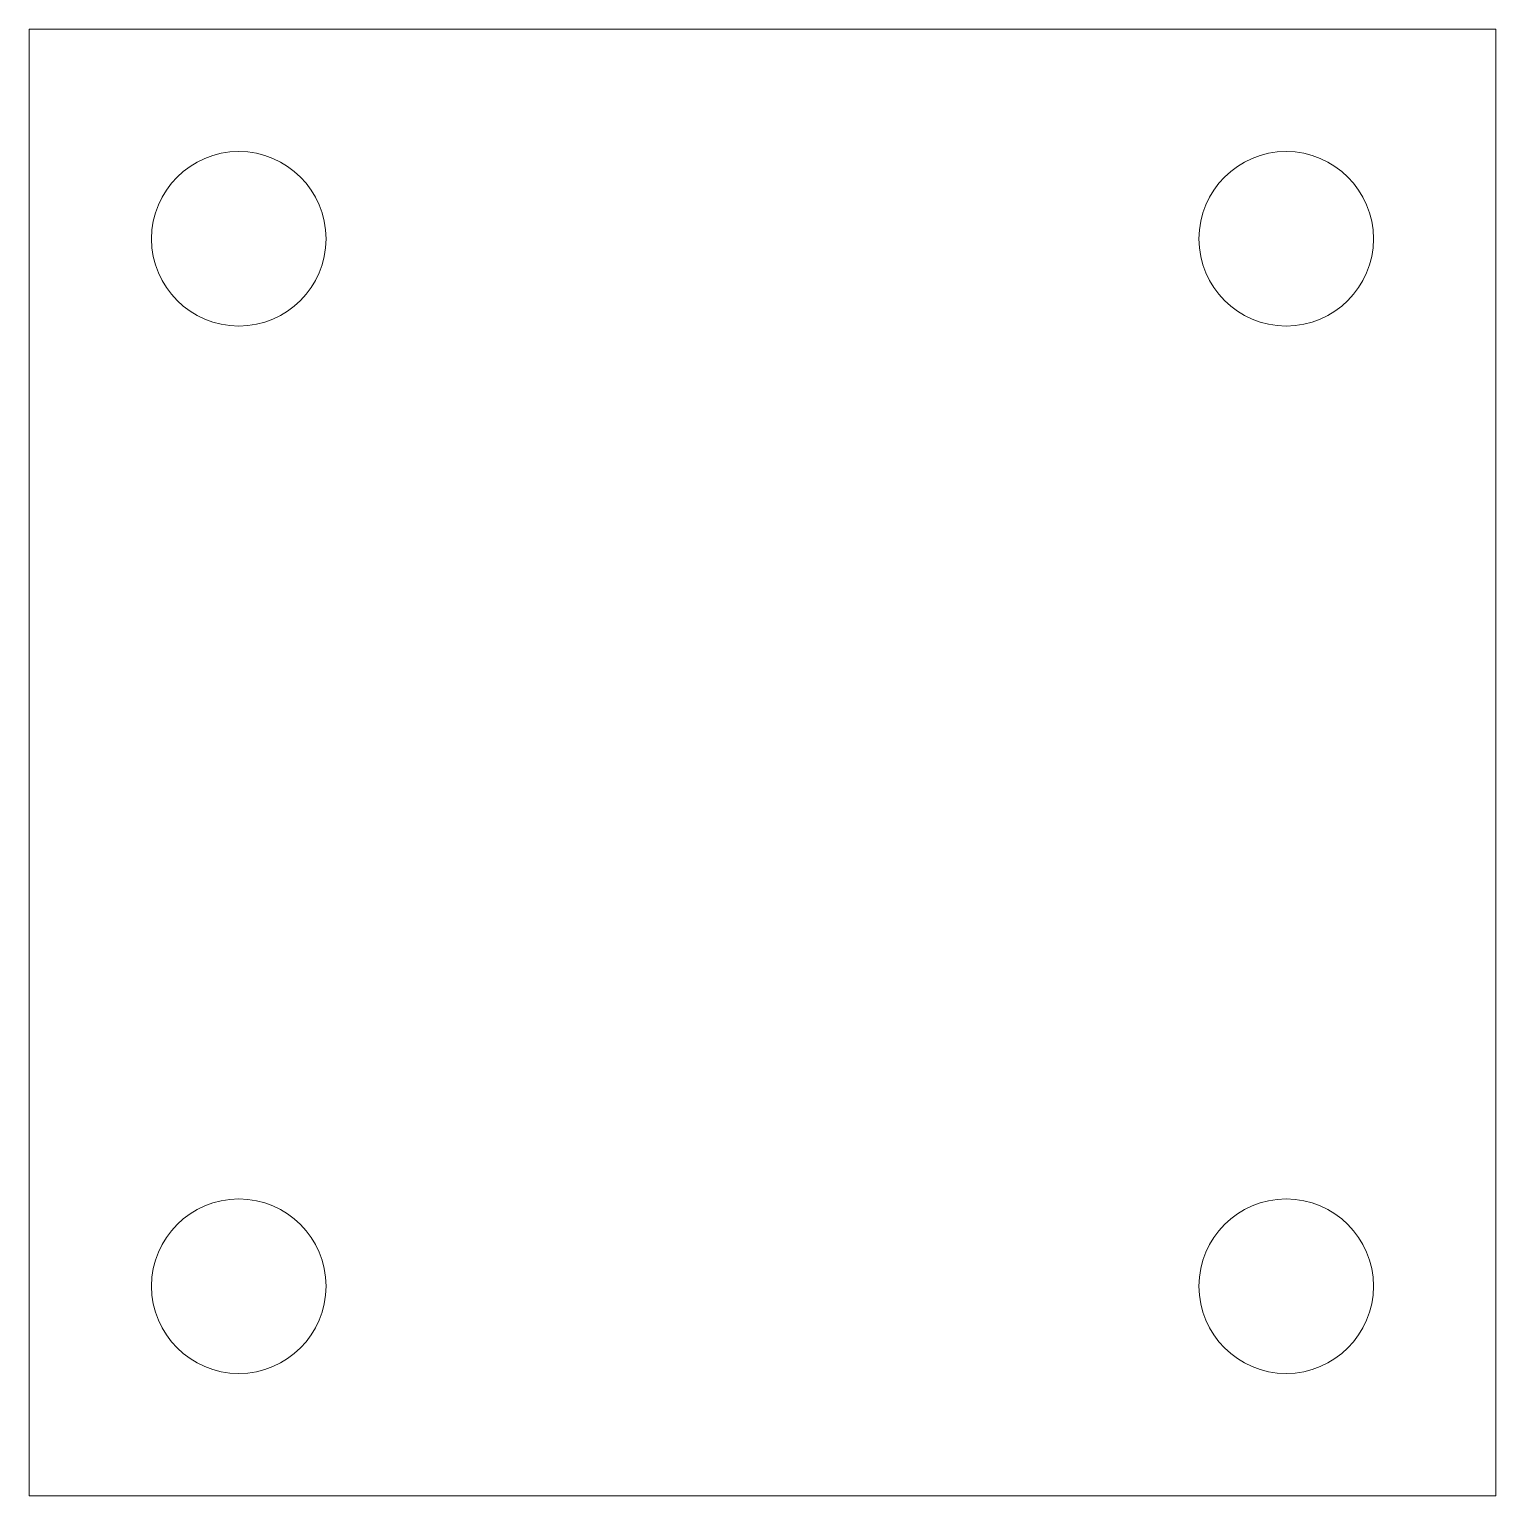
# Model space of a CAD drawing. Header units: millimetres. Extents: x -21 to 21, y -21 to 21.
import ezdxf

# ---------------------------------------------------------------- set-up
doc = ezdxf.new("R2010")
doc.units = ezdxf.units.MM
doc.layers.add('Castor_MountingHoles', color=1, linetype='CONTINUOUS', lineweight=0)
doc.layers.add('Castor_Plate', color=2, linetype='CONTINUOUS', lineweight=0)

msp = doc.modelspace()

# ---------------------------------------------------------------- linework, layer by layer
at = {"layer": 'Castor_MountingHoles'}
for centre in [(-15, 15), (15, 15), (-15, -15), (15, -15)]:
    msp.add_circle(centre, 2.5, dxfattribs=at)
at = {"layer": 'Castor_Plate'}
for p, q in [((-21, 21), (21, 21)), ((-21, 21), (-21, -21)), ((21, 21), (21, -21)), ((-21, -21), (21, -21))]:
    msp.add_line(p, q, dxfattribs=at)

doc.saveas('drawing.dxf')
